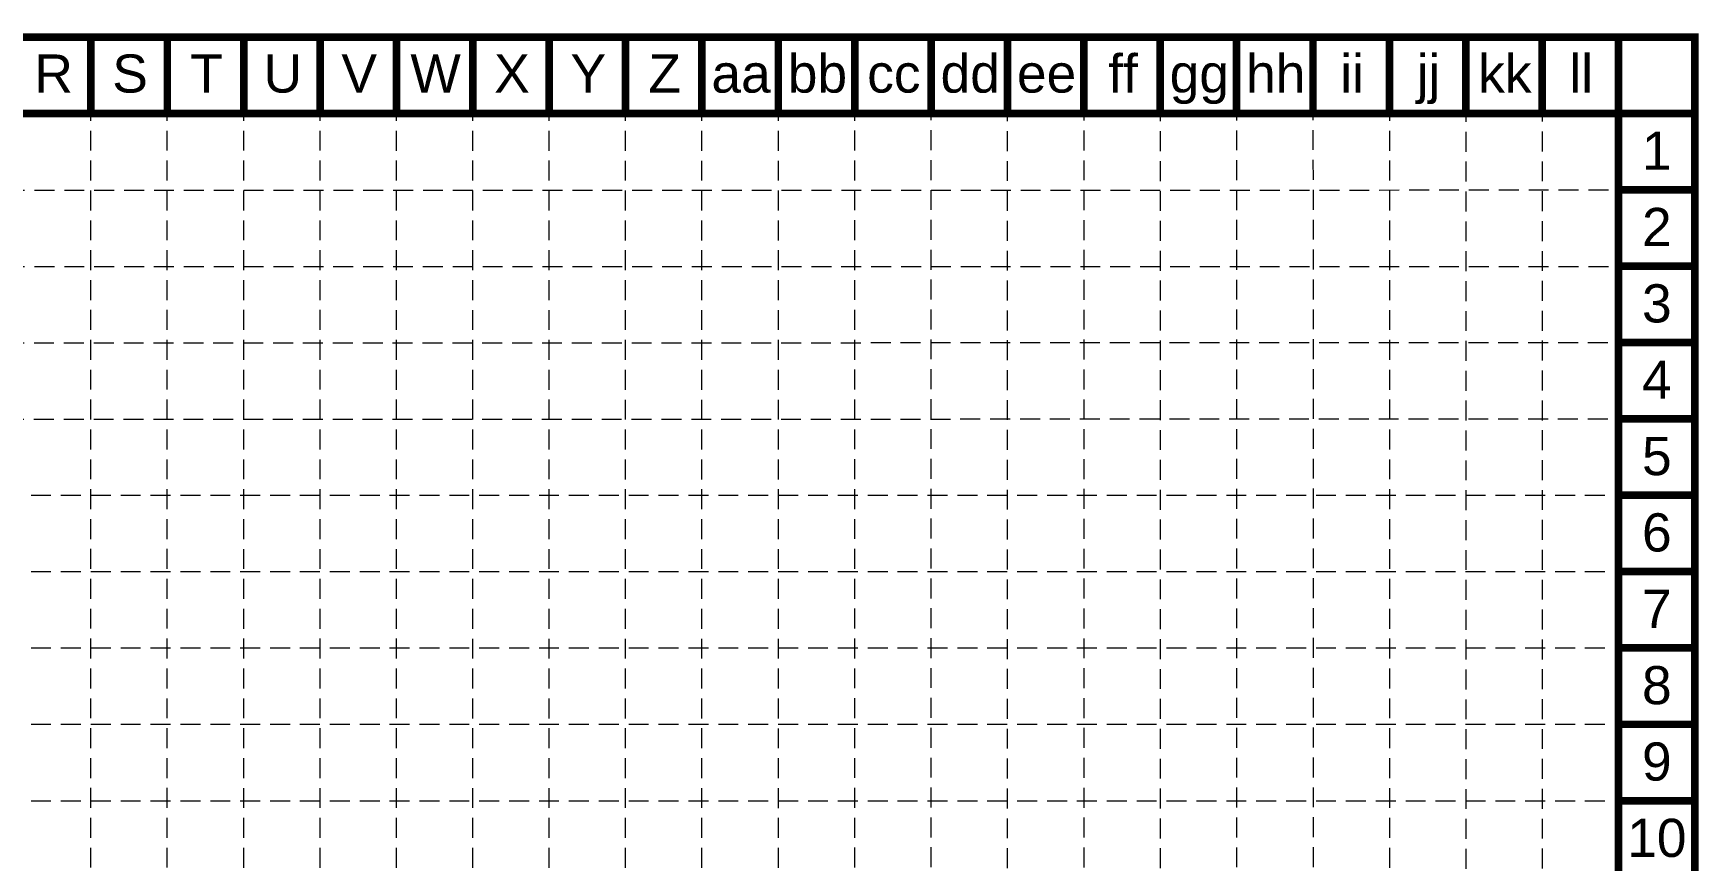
# Model space of a CAD drawing. Extents: x 2509062 to 2510599, y 7103311 to 7105769.
# Drawn here: x 2509763 to 2510599, y 7105353 to 7105769 of the extents above; entities that cross this region are included whole.
import ezdxf
from ezdxf.enums import TextEntityAlignment as Align

# ---------------------------------------------------------------- set-up
doc = ezdxf.new("R2010")
doc.units = 0
doc.header["$LTSCALE"] = 40
doc.header["$MEASUREMENT"] = 0
doc.linetypes.add('DASHED', pattern=[0.75, 0.5, -0.25])
doc.linetypes.add('HIDDEN', pattern=[0.375, 0.25, -0.125])
doc.layers.add('BASE', color=7, linetype='Continuous')
doc.layers.add('GRID', color=254, linetype='DASHED')
doc.styles.get("Standard").update_dxf_attribs({"font": 'ARIAL.TTF'})

msp = doc.modelspace()

# ---------------------------------------------------------------- linework, layer by layer
at = {"layer": 'BASE', "color": 9}
msp.add_line((2509102.19, 7105728.4), (2510559.01, 7105728.4), dxfattribs=at)
at = {"layer": 'BASE', "const_width": 3.83}
for points in [[(2510597.34, 7103313.16), (2510597.34, 7105766.73), (2509063.86, 7105766.73), (2509063.86, 7103313.16)], [(2510559.01, 7103351.49), (2510559.01, 7105728.4), (2509102.19, 7105728.4), (2509102.19, 7103351.49)]]:
    msp.add_lwpolyline(points, close=True, dxfattribs=at)
for points in [[(2509792.26, 7105766.73), (2509792.26, 7105728.4)], [(2509830.6, 7105766.73), (2509830.6, 7105728.4)], [(2509868.94, 7105766.73), (2509868.94, 7105728.4)], [(2509907.27, 7105766.73), (2509907.27, 7105728.4)], [(2509945.61, 7105766.73), (2509945.61, 7105728.4)], [(2509983.95, 7105766.73), (2509983.95, 7105728.4)], [(2510022.29, 7105766.73), (2510022.29, 7105728.4)], [(2510060.62, 7105766.73), (2510060.62, 7105728.4)], [(2510098.96, 7105766.73), (2510098.96, 7105728.4)], [(2510137.3, 7105766.73), (2510137.3, 7105728.4)], [(2510175.64, 7105766.73), (2510175.64, 7105728.4)], [(2510213.97, 7105766.73), (2510213.97, 7105728.4)], [(2510252.31, 7105766.73), (2510252.31, 7105728.4)], [(2510290.65, 7105766.73), (2510290.65, 7105728.4)], [(2510328.98, 7105766.73), (2510328.98, 7105728.4)], [(2510367.32, 7105766.73), (2510367.32, 7105728.4)], [(2510405.66, 7105766.73), (2510405.66, 7105728.4)], [(2510444, 7105766.73), (2510444, 7105728.4)], [(2510482.33, 7105766.73), (2510482.33, 7105728.4)], [(2510520.67, 7105766.73), (2510520.67, 7105728.4)], [(2510559.01, 7105766.73), (2510559.01, 7105728.4)], [(2510597.34, 7105728.4), (2510559.01, 7105728.4)], [(2510597.34, 7105690.06), (2510559.01, 7105690.06)], [(2510597.34, 7105651.72), (2510559.01, 7105651.72)], [(2510597.34, 7105613.39), (2510559.01, 7105613.39)], [(2510597.34, 7105575.05), (2510559.01, 7105575.05)], [(2510597.34, 7105536.71), (2510559.01, 7105536.71)], [(2510597.34, 7105498.37), (2510559.01, 7105498.37)], [(2510597.34, 7105460.04), (2510559.01, 7105460.04)], [(2510597.34, 7105421.7), (2510559.01, 7105421.7)], [(2510597.34, 7105383.36), (2510559.01, 7105383.36)]]:
    msp.add_lwpolyline(points, dxfattribs=at)
at = {"layer": 'GRID', "color": 252, "linetype": 'HIDDEN', "lineweight": 0}
for p, q in [((2509792.26, 7103504.74), (2509792.26, 7105728.4)), ((2509830.6, 7103504.74), (2509830.6, 7105728.4)), ((2509868.94, 7103504.73), (2509868.94, 7105728.4)), ((2509907.27, 7103504.73), (2509907.27, 7105728.4)), ((2509945.61, 7103504.72), (2509945.61, 7105728.4)), ((2509983.95, 7103504.71), (2509983.95, 7105728.4)), ((2510022.29, 7103504.71), (2510022.29, 7105728.4)), ((2510060.62, 7103504.7), (2510060.62, 7105728.4)), ((2510098.96, 7103504.7), (2510098.96, 7105728.4)), ((2510137.3, 7103504.69), (2510137.3, 7105728.4)), ((2510175.82, 7103504.78), (2510175.64, 7105728.4)), ((2510214.11, 7103504.96), (2510213.97, 7105728.4)), ((2510252.42, 7103504.5), (2510252.31, 7105728.4)), ((2510291.11, 7103504.86), (2510290.82, 7105729.26)), ((2510329.24, 7103504.46), (2510329.15, 7105729.26)), ((2510367.61, 7103504.93), (2510367.49, 7105729.26)), ((2510406.02, 7103505.06), (2510405.83, 7105729.26)), ((2510444.28, 7103504.72), (2510444.16, 7105729.26)), ((2510482.7, 7103504.22), (2510482.5, 7105729.26)), ((2510521.06, 7103504.33), (2510520.84, 7105729.26)), ((2509103.94, 7105689.8), (2510558.38, 7105689.99)), ((2509103.91, 7105651.36), (2510558.38, 7105651.65)), ((2509103.69, 7105613.14), (2510559.01, 7105613.39)), ((2509103.64, 7105574.83), (2510559.01, 7105575.05)), ((2509102.19, 7105536.71), (2510559.01, 7105536.71)), ((2509102.19, 7105498.37), (2510559.01, 7105498.37)), ((2509102.19, 7105460.04), (2510559.01, 7105460.04)), ((2509102.19, 7105421.7), (2510559.01, 7105421.7)), ((2509102.19, 7105383.36), (2510559.01, 7105383.36))]:
    msp.add_line(p, q, dxfattribs=at)

# ---------------------------------------------------------------- texts
at = {"layer": 'BASE'}
for s, height, p in [('R', 19.17, (2509773.56, 7105748.45)), ('S', 19.17, (2509811.9, 7105748.45)), ('T', 19.17, (2509850.23, 7105748.45)), ('U', 19.17, (2509888.57, 7105748.45)), ('V', 19.17, (2509926.91, 7105748.45)), ('W', 19.17, (2509965.25, 7105748.45)), ('X', 19.17, (2510003.58, 7105748.45)), ('Y', 19.17, (2510041.92, 7105748.45)), ('Z', 19.17, (2510080.26, 7105748.45)), ('bb', 19.169, (2510156.93, 7105748.45)), ('dd', 19.169, (2510233.61, 7105748.45)), ('ff', 19.169, (2510310.28, 7105748.45)), ('hh', 19.169, (2510386.95, 7105748.45)), ('ii', 19.169, (2510425.29, 7105748.45)), ('jj', 19.169, (2510463.63, 7105748.45)), ('kk', 19.169, (2510501.97, 7105748.45)), ('ll', 19.169, (2510540.3, 7105748.45)), ('aa', 19.169, (2510118.59, 7105748.45)), ('cc', 19.169, (2510195.27, 7105748.45)), ('ee', 19.169, (2510271.94, 7105748.45)), ('gg', 19.169, (2510348.62, 7105748.45)), ('1', 19.17, (2510578.25, 7105709.73)), ('2', 19.17, (2510578.25, 7105671.4)), ('3', 19.17, (2510578.25, 7105633.06)), ('4', 19.17, (2510578.25, 7105594.72)), ('5', 19.17, (2510578.25, 7105556.38)), ('6', 19.17, (2510578.25, 7105518.05)), ('7', 19.17, (2510578.25, 7105479.71)), ('8', 19.17, (2510578.25, 7105441.37)), ('9', 19.17, (2510578.25, 7105403.04)), ('10', 19.169, (2510578.25, 7105364.7))]:
    msp.add_text(s, height=height, dxfattribs=at).set_placement(p, align=Align.MIDDLE_CENTER)

doc.saveas('drawing.dxf')
